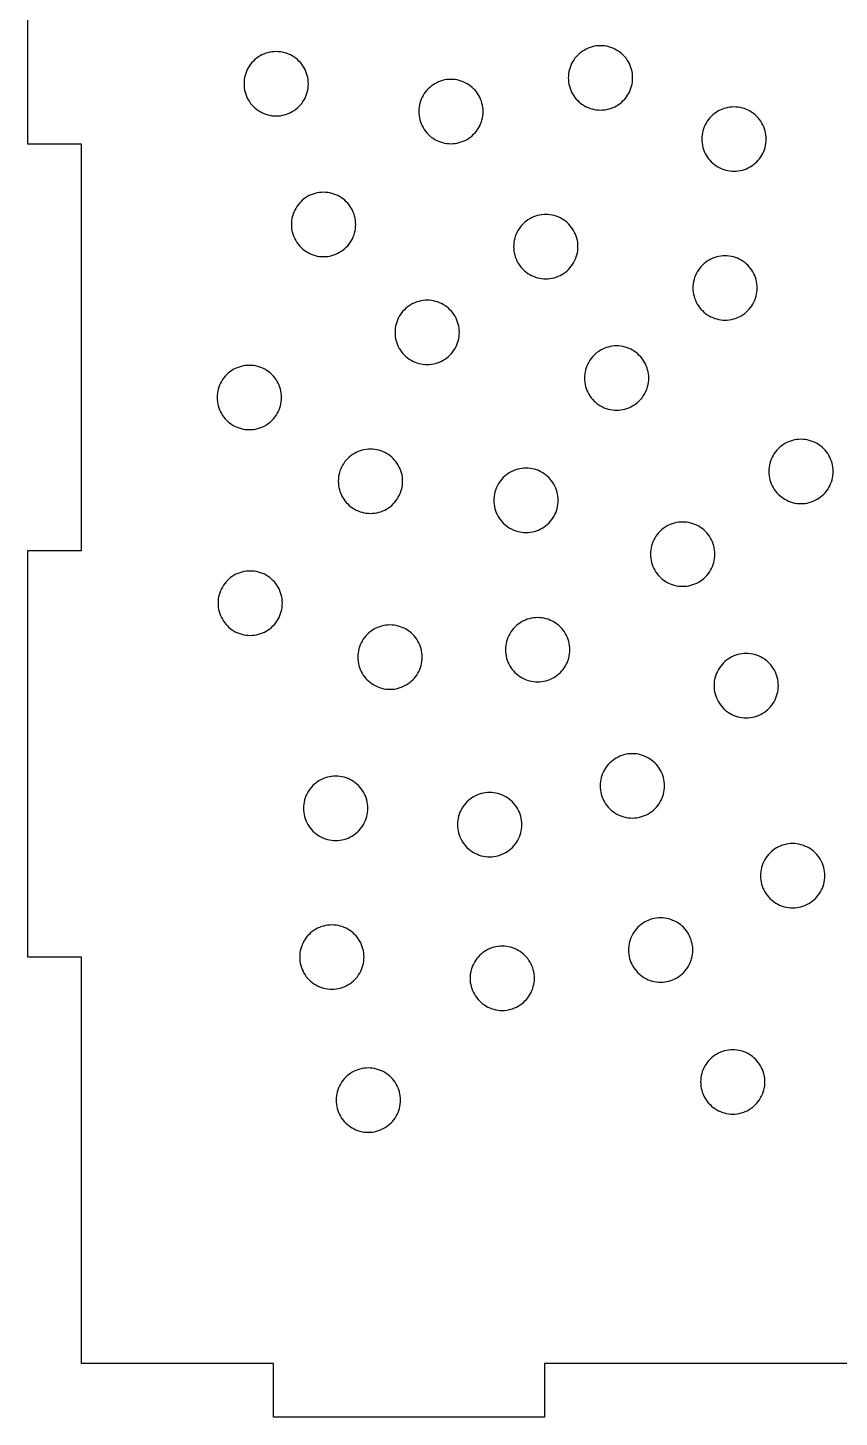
# Model space of a CAD drawing. Header units: millimetres. Extents: x 0 to 375, y -237 to 0.
# Drawn here: x 285 to 332.9, y -126.3 to -44.3 of the extents above; entities that cross this region are included whole.
import ezdxf

# ---------------------------------------------------------------- set-up
doc = ezdxf.new("R2010")
doc.units = ezdxf.units.MM
doc.layers.add('CUT', color=1, linetype='Continuous')

msp = doc.modelspace()

# ---------------------------------------------------------------- linework, layer by layer
at = {"layer": 'CUT'}
msp.add_lwpolyline([(344.5, -123.175), (315.5, -123.175), (315.5, -126.35), (299.5, -126.35), (299.5, -123.175), (288.175, -123.175), (288.175, -99.175), (285, -99.175), (285, -75.175), (288.175, -75.175), (288.175, -51.175), (285, -51.175), (285, -27.175)], dxfattribs=at)
for points in [[(301.418, -48.333), (301.461, -48.217), (301.497, -48.098), (301.526, -47.977), (301.546, -47.854), (301.558, -47.731), (301.562, -47.606), (301.558, -47.482), (301.546, -47.359), (301.526, -47.236), (301.497, -47.115), (301.461, -46.996), (301.418, -46.88), (301.366, -46.766), (301.308, -46.657), (301.242, -46.551), (301.17, -46.45), (301.091, -46.354), (301.006, -46.263), (300.915, -46.179), (300.819, -46.1), (300.718, -46.027), (300.613, -45.962), (300.503, -45.903), (300.39, -45.852), (300.273, -45.808), (300.154, -45.772), (300.033, -45.744), (299.911, -45.723), (299.787, -45.711), (299.663, -45.707), (299.539, -45.711), (299.415, -45.723), (299.292, -45.744), (299.171, -45.772), (299.052, -45.808), (298.936, -45.852), (298.823, -45.903), (298.713, -45.962), (298.608, -46.027), (298.507, -46.1), (298.411, -46.179), (298.32, -46.263), (298.235, -46.354), (298.156, -46.45), (298.084, -46.551), (298.018, -46.657), (297.959, -46.766), (297.908, -46.88), (297.864, -46.996), (297.828, -47.115), (297.8, -47.236), (297.78, -47.359), (297.768, -47.482), (297.764, -47.606), (297.768, -47.731), (297.78, -47.854), (297.8, -47.977), (297.828, -48.098), (297.864, -48.217), (297.908, -48.333), (297.959, -48.447), (298.018, -48.556), (298.084, -48.662), (298.156, -48.763), (298.235, -48.859), (298.32, -48.949), (298.411, -49.034), (298.507, -49.113), (298.608, -49.186), (298.713, -49.251), (298.823, -49.31), (298.936, -49.361), (299.052, -49.405), (299.171, -49.441), (299.292, -49.469), (299.415, -49.49), (299.539, -49.502), (299.663, -49.506), (299.787, -49.502), (299.911, -49.49), (300.033, -49.469), (300.154, -49.441), (300.273, -49.405), (300.39, -49.361), (300.503, -49.31), (300.613, -49.251), (300.718, -49.186), (300.819, -49.113), (300.915, -49.034), (301.006, -48.949), (301.091, -48.859), (301.17, -48.763), (301.242, -48.662), (301.308, -48.556), (301.366, -48.447), (301.418, -48.333)], [(320.565, -47.985), (320.608, -47.869), (320.645, -47.75), (320.673, -47.629), (320.693, -47.506), (320.705, -47.382), (320.709, -47.258), (320.705, -47.134), (320.693, -47.01), (320.673, -46.888), (320.645, -46.767), (320.608, -46.648), (320.565, -46.531), (320.513, -46.418), (320.455, -46.309), (320.389, -46.203), (320.317, -46.102), (320.238, -46.006), (320.153, -45.915), (320.062, -45.83), (319.966, -45.751), (319.865, -45.679), (319.76, -45.613), (319.65, -45.555), (319.537, -45.504), (319.42, -45.46), (319.302, -45.424), (319.18, -45.395), (319.058, -45.375), (318.934, -45.363), (318.81, -45.359), (318.686, -45.363), (318.562, -45.375), (318.439, -45.395), (318.318, -45.424), (318.199, -45.46), (318.083, -45.504), (317.97, -45.555), (317.86, -45.613), (317.755, -45.679), (317.654, -45.751), (317.558, -45.83), (317.467, -45.915), (317.382, -46.006), (317.303, -46.102), (317.231, -46.203), (317.165, -46.309), (317.106, -46.418), (317.055, -46.531), (317.011, -46.648), (316.975, -46.767), (316.947, -46.888), (316.927, -47.01), (316.915, -47.134), (316.911, -47.258), (316.915, -47.382), (316.927, -47.506), (316.947, -47.629), (316.975, -47.75), (317.011, -47.869), (317.055, -47.985), (317.106, -48.098), (317.165, -48.208), (317.231, -48.313), (317.303, -48.414), (317.382, -48.511), (317.467, -48.601), (317.558, -48.686), (317.654, -48.765), (317.755, -48.837), (317.86, -48.903), (317.97, -48.962), (318.083, -49.013), (318.199, -49.057), (318.318, -49.093), (318.439, -49.121), (318.562, -49.141), (318.686, -49.154), (318.81, -49.158), (318.934, -49.154), (319.058, -49.141), (319.18, -49.121), (319.302, -49.093), (319.42, -49.057), (319.537, -49.013), (319.65, -48.962), (319.76, -48.903), (319.865, -48.837), (319.966, -48.765), (320.062, -48.686), (320.153, -48.601), (320.238, -48.511), (320.317, -48.414), (320.389, -48.313), (320.455, -48.208), (320.513, -48.098), (320.565, -47.985)], [(311.778, -49.856), (311.814, -49.737), (311.842, -49.616), (311.862, -49.493), (311.874, -49.369), (311.878, -49.245), (311.874, -49.121), (311.862, -48.997), (311.842, -48.874), (311.814, -48.753), (311.778, -48.634), (311.734, -48.518), (311.683, -48.405), (311.624, -48.295), (311.558, -48.19), (311.486, -48.089), (311.407, -47.993), (311.322, -47.902), (311.231, -47.817), (311.135, -47.738), (311.034, -47.666), (310.929, -47.6), (310.819, -47.542), (310.706, -47.49), (310.59, -47.446), (310.471, -47.41), (310.35, -47.382), (310.227, -47.362), (310.103, -47.35), (309.979, -47.346), (309.855, -47.35), (309.731, -47.362), (309.609, -47.382), (309.488, -47.41), (309.369, -47.446), (309.252, -47.49), (309.139, -47.542), (309.029, -47.6), (308.924, -47.666), (308.823, -47.738), (308.727, -47.817), (308.636, -47.902), (308.551, -47.993), (308.472, -48.089), (308.4, -48.19), (308.334, -48.295), (308.276, -48.405), (308.224, -48.518), (308.181, -48.634), (308.145, -48.753), (308.116, -48.874), (308.096, -48.997), (308.084, -49.121), (308.08, -49.245), (308.084, -49.369), (308.096, -49.493), (308.116, -49.616), (308.145, -49.737), (308.181, -49.856), (308.224, -49.972), (308.276, -50.085), (308.334, -50.195), (308.4, -50.3), (308.472, -50.401), (308.551, -50.497), (308.636, -50.588), (308.727, -50.673), (308.823, -50.752), (308.924, -50.824), (309.029, -50.89), (309.139, -50.948), (309.252, -51), (309.369, -51.044), (309.488, -51.08), (309.609, -51.108), (309.731, -51.128), (309.855, -51.14), (309.979, -51.144), (310.103, -51.14), (310.227, -51.128), (310.35, -51.108), (310.471, -51.08), (310.59, -51.044), (310.706, -51), (310.819, -50.948), (310.929, -50.89), (311.034, -50.824), (311.135, -50.752), (311.231, -50.673), (311.322, -50.588), (311.407, -50.497), (311.486, -50.401), (311.558, -50.3), (311.624, -50.195), (311.683, -50.085), (311.734, -49.972), (311.778, -49.856)], [(328.492, -51.485), (328.528, -51.366), (328.556, -51.245), (328.576, -51.122), (328.589, -50.999), (328.593, -50.874), (328.589, -50.75), (328.576, -50.626), (328.556, -50.504), (328.528, -50.383), (328.492, -50.264), (328.448, -50.148), (328.397, -50.034), (328.338, -49.925), (328.273, -49.819), (328.2, -49.718), (328.121, -49.622), (328.036, -49.531), (327.946, -49.446), (327.85, -49.368), (327.749, -49.295), (327.643, -49.23), (327.533, -49.171), (327.42, -49.12), (327.304, -49.076), (327.185, -49.04), (327.064, -49.012), (326.941, -48.991), (326.818, -48.979), (326.693, -48.975), (326.569, -48.979), (326.445, -48.991), (326.323, -49.012), (326.202, -49.04), (326.083, -49.076), (325.966, -49.12), (325.853, -49.171), (325.744, -49.23), (325.638, -49.295), (325.537, -49.368), (325.441, -49.446), (325.35, -49.531), (325.265, -49.622), (325.187, -49.718), (325.114, -49.819), (325.048, -49.925), (324.99, -50.034), (324.939, -50.148), (324.895, -50.264), (324.859, -50.383), (324.831, -50.504), (324.81, -50.626), (324.798, -50.75), (324.794, -50.874), (324.798, -50.999), (324.81, -51.122), (324.831, -51.245), (324.859, -51.366), (324.895, -51.485), (324.939, -51.601), (324.99, -51.714), (325.048, -51.824), (325.114, -51.93), (325.187, -52.031), (325.265, -52.127), (325.35, -52.217), (325.441, -52.302), (325.537, -52.381), (325.638, -52.454), (325.744, -52.519), (325.853, -52.578), (325.966, -52.629), (326.083, -52.673), (326.202, -52.709), (326.323, -52.737), (326.445, -52.757), (326.569, -52.77), (326.693, -52.774), (326.818, -52.77), (326.941, -52.757), (327.064, -52.737), (327.185, -52.709), (327.304, -52.673), (327.42, -52.629), (327.533, -52.578), (327.643, -52.519), (327.749, -52.454), (327.85, -52.381), (327.946, -52.302), (328.036, -52.217), (328.121, -52.127), (328.2, -52.031), (328.273, -51.93), (328.338, -51.824), (328.397, -51.714), (328.448, -51.601), (328.492, -51.485)], [(304.258, -56.526), (304.294, -56.407), (304.322, -56.286), (304.342, -56.163), (304.354, -56.04), (304.358, -55.915), (304.354, -55.791), (304.342, -55.667), (304.322, -55.545), (304.294, -55.424), (304.258, -55.305), (304.214, -55.188), (304.163, -55.075), (304.104, -54.966), (304.038, -54.86), (303.966, -54.759), (303.887, -54.663), (303.802, -54.572), (303.711, -54.487), (303.615, -54.409), (303.514, -54.336), (303.409, -54.27), (303.299, -54.212), (303.186, -54.161), (303.07, -54.117), (302.951, -54.081), (302.83, -54.053), (302.707, -54.032), (302.583, -54.02), (302.459, -54.016), (302.335, -54.02), (302.211, -54.032), (302.089, -54.053), (301.968, -54.081), (301.849, -54.117), (301.732, -54.161), (301.619, -54.212), (301.51, -54.27), (301.404, -54.336), (301.303, -54.409), (301.207, -54.487), (301.116, -54.572), (301.031, -54.663), (300.952, -54.759), (300.88, -54.86), (300.814, -54.966), (300.756, -55.075), (300.704, -55.188), (300.661, -55.305), (300.625, -55.424), (300.596, -55.545), (300.576, -55.667), (300.564, -55.791), (300.56, -55.915), (300.564, -56.04), (300.576, -56.163), (300.596, -56.286), (300.625, -56.407), (300.661, -56.526), (300.704, -56.642), (300.756, -56.755), (300.814, -56.865), (300.88, -56.971), (300.952, -57.072), (301.031, -57.168), (301.116, -57.258), (301.207, -57.343), (301.303, -57.422), (301.404, -57.495), (301.51, -57.56), (301.619, -57.619), (301.732, -57.67), (301.849, -57.714), (301.968, -57.75), (302.089, -57.778), (302.211, -57.798), (302.335, -57.811), (302.459, -57.815), (302.583, -57.811), (302.707, -57.798), (302.83, -57.778), (302.951, -57.75), (303.07, -57.714), (303.186, -57.67), (303.299, -57.619), (303.409, -57.56), (303.514, -57.495), (303.615, -57.422), (303.711, -57.343), (303.802, -57.258), (303.887, -57.168), (303.966, -57.072), (304.038, -56.971), (304.104, -56.865), (304.163, -56.755), (304.214, -56.642), (304.258, -56.526)], [(317.379, -57.833), (317.415, -57.714), (317.443, -57.593), (317.463, -57.471), (317.475, -57.347), (317.48, -57.223), (317.475, -57.098), (317.463, -56.975), (317.443, -56.852), (317.415, -56.731), (317.379, -56.612), (317.335, -56.496), (317.284, -56.383), (317.225, -56.273), (317.159, -56.168), (317.087, -56.066), (317.008, -55.97), (316.923, -55.88), (316.833, -55.795), (316.736, -55.716), (316.635, -55.644), (316.53, -55.578), (316.42, -55.519), (316.307, -55.468), (316.191, -55.424), (316.072, -55.388), (315.951, -55.36), (315.828, -55.34), (315.704, -55.327), (315.58, -55.323), (315.456, -55.327), (315.332, -55.34), (315.21, -55.36), (315.089, -55.388), (314.97, -55.424), (314.853, -55.468), (314.74, -55.519), (314.631, -55.578), (314.525, -55.644), (314.424, -55.716), (314.328, -55.795), (314.237, -55.88), (314.152, -55.97), (314.073, -56.066), (314.001, -56.168), (313.935, -56.273), (313.877, -56.383), (313.825, -56.496), (313.782, -56.612), (313.746, -56.731), (313.717, -56.852), (313.697, -56.975), (313.685, -57.098), (313.681, -57.223), (313.685, -57.347), (313.697, -57.471), (313.717, -57.593), (313.746, -57.714), (313.782, -57.833), (313.825, -57.95), (313.877, -58.063), (313.935, -58.172), (314.001, -58.278), (314.073, -58.379), (314.152, -58.475), (314.237, -58.566), (314.328, -58.651), (314.424, -58.73), (314.525, -58.802), (314.631, -58.868), (314.74, -58.926), (314.853, -58.977), (314.97, -59.021), (315.089, -59.057), (315.21, -59.086), (315.332, -59.106), (315.456, -59.118), (315.58, -59.122), (315.704, -59.118), (315.828, -59.106), (315.951, -59.086), (316.072, -59.057), (316.191, -59.021), (316.307, -58.977), (316.42, -58.926), (316.53, -58.868), (316.635, -58.802), (316.736, -58.73), (316.833, -58.651), (316.923, -58.566), (317.008, -58.475), (317.087, -58.379), (317.159, -58.278), (317.225, -58.172), (317.284, -58.063), (317.335, -57.95), (317.379, -57.833)], [(327.964, -60.273), (328, -60.154), (328.028, -60.033), (328.049, -59.91), (328.061, -59.787), (328.065, -59.662), (328.061, -59.538), (328.049, -59.415), (328.028, -59.292), (328, -59.171), (327.964, -59.052), (327.92, -58.936), (327.869, -58.822), (327.811, -58.713), (327.745, -58.607), (327.673, -58.506), (327.594, -58.41), (327.509, -58.319), (327.418, -58.234), (327.322, -58.156), (327.221, -58.083), (327.115, -58.018), (327.006, -57.959), (326.893, -57.908), (326.776, -57.864), (326.657, -57.828), (326.536, -57.8), (326.414, -57.779), (326.29, -57.767), (326.166, -57.763), (326.041, -57.767), (325.918, -57.779), (325.795, -57.8), (325.674, -57.828), (325.555, -57.864), (325.439, -57.908), (325.326, -57.959), (325.216, -58.018), (325.11, -58.083), (325.009, -58.156), (324.913, -58.234), (324.823, -58.319), (324.738, -58.41), (324.659, -58.506), (324.586, -58.607), (324.521, -58.713), (324.462, -58.822), (324.411, -58.936), (324.367, -59.052), (324.331, -59.171), (324.303, -59.292), (324.283, -59.415), (324.27, -59.538), (324.266, -59.662), (324.27, -59.787), (324.283, -59.91), (324.303, -60.033), (324.331, -60.154), (324.367, -60.273), (324.411, -60.389), (324.462, -60.502), (324.521, -60.612), (324.586, -60.718), (324.659, -60.819), (324.738, -60.915), (324.823, -61.005), (324.913, -61.09), (325.009, -61.169), (325.11, -61.242), (325.216, -61.307), (325.326, -61.366), (325.439, -61.417), (325.555, -61.461), (325.674, -61.497), (325.795, -61.525), (325.918, -61.546), (326.041, -61.558), (326.166, -61.562), (326.29, -61.558), (326.414, -61.546), (326.536, -61.525), (326.657, -61.497), (326.776, -61.461), (326.893, -61.417), (327.006, -61.366), (327.115, -61.307), (327.221, -61.242), (327.322, -61.169), (327.418, -61.09), (327.509, -61.005), (327.594, -60.915), (327.673, -60.819), (327.745, -60.718), (327.811, -60.612), (327.869, -60.502), (327.92, -60.389), (327.964, -60.273)], [(310.377, -62.9), (310.413, -62.781), (310.441, -62.66), (310.461, -62.537), (310.473, -62.413), (310.477, -62.289), (310.473, -62.165), (310.461, -62.041), (310.441, -61.919), (310.413, -61.798), (310.377, -61.679), (310.333, -61.562), (310.282, -61.449), (310.223, -61.339), (310.157, -61.234), (310.085, -61.133), (310.006, -61.037), (309.921, -60.946), (309.83, -60.861), (309.734, -60.782), (309.633, -60.71), (309.528, -60.644), (309.418, -60.586), (309.305, -60.534), (309.189, -60.491), (309.07, -60.455), (308.949, -60.426), (308.826, -60.406), (308.702, -60.394), (308.578, -60.39), (308.454, -60.394), (308.33, -60.406), (308.208, -60.426), (308.087, -60.455), (307.968, -60.491), (307.851, -60.534), (307.738, -60.586), (307.629, -60.644), (307.523, -60.71), (307.422, -60.782), (307.326, -60.861), (307.235, -60.946), (307.15, -61.037), (307.071, -61.133), (306.999, -61.234), (306.933, -61.339), (306.875, -61.449), (306.823, -61.562), (306.78, -61.679), (306.744, -61.798), (306.715, -61.919), (306.695, -62.041), (306.683, -62.165), (306.679, -62.289), (306.683, -62.413), (306.695, -62.537), (306.715, -62.66), (306.744, -62.781), (306.78, -62.9), (306.823, -63.016), (306.875, -63.129), (306.933, -63.239), (306.999, -63.344), (307.071, -63.445), (307.15, -63.541), (307.235, -63.632), (307.326, -63.717), (307.422, -63.796), (307.523, -63.868), (307.629, -63.934), (307.738, -63.993), (307.851, -64.044), (307.968, -64.088), (308.087, -64.124), (308.208, -64.152), (308.33, -64.172), (308.454, -64.184), (308.578, -64.188), (308.702, -64.184), (308.826, -64.172), (308.949, -64.152), (309.07, -64.124), (309.189, -64.088), (309.305, -64.044), (309.418, -63.993), (309.528, -63.934), (309.633, -63.868), (309.734, -63.796), (309.83, -63.717), (309.921, -63.632), (310.006, -63.541), (310.085, -63.445), (310.157, -63.344), (310.223, -63.239), (310.282, -63.129), (310.333, -63.016), (310.377, -62.9)], [(321.557, -65.597), (321.594, -65.478), (321.622, -65.357), (321.642, -65.234), (321.654, -65.111), (321.658, -64.986), (321.654, -64.862), (321.642, -64.739), (321.622, -64.616), (321.594, -64.495), (321.557, -64.376), (321.514, -64.26), (321.462, -64.146), (321.404, -64.037), (321.338, -63.931), (321.266, -63.83), (321.187, -63.734), (321.102, -63.643), (321.011, -63.559), (320.915, -63.48), (320.814, -63.407), (320.709, -63.342), (320.599, -63.283), (320.486, -63.232), (320.369, -63.188), (320.251, -63.152), (320.13, -63.124), (320.007, -63.103), (319.883, -63.091), (319.759, -63.087), (319.635, -63.091), (319.511, -63.103), (319.388, -63.124), (319.267, -63.152), (319.148, -63.188), (319.032, -63.232), (318.919, -63.283), (318.809, -63.342), (318.704, -63.407), (318.603, -63.48), (318.507, -63.559), (318.416, -63.643), (318.331, -63.734), (318.252, -63.83), (318.18, -63.931), (318.114, -64.037), (318.056, -64.146), (318.004, -64.26), (317.96, -64.376), (317.924, -64.495), (317.896, -64.616), (317.876, -64.739), (317.864, -64.862), (317.86, -64.986), (317.864, -65.111), (317.876, -65.234), (317.896, -65.357), (317.924, -65.478), (317.96, -65.597), (318.004, -65.713), (318.056, -65.827), (318.114, -65.936), (318.18, -66.042), (318.252, -66.143), (318.331, -66.239), (318.416, -66.33), (318.507, -66.414), (318.603, -66.493), (318.704, -66.566), (318.809, -66.631), (318.919, -66.69), (319.032, -66.741), (319.148, -66.785), (319.267, -66.821), (319.388, -66.849), (319.511, -66.87), (319.635, -66.882), (319.759, -66.886), (319.883, -66.882), (320.007, -66.87), (320.13, -66.849), (320.251, -66.821), (320.369, -66.785), (320.486, -66.741), (320.599, -66.69), (320.709, -66.631), (320.814, -66.566), (320.915, -66.493), (321.011, -66.414), (321.102, -66.33), (321.187, -66.239), (321.266, -66.143), (321.338, -66.042), (321.404, -65.936), (321.462, -65.827), (321.514, -65.713), (321.557, -65.597)], [(299.88, -66.744), (299.916, -66.625), (299.945, -66.504), (299.965, -66.381), (299.977, -66.257), (299.981, -66.133), (299.977, -66.009), (299.965, -65.885), (299.945, -65.763), (299.916, -65.642), (299.88, -65.523), (299.837, -65.406), (299.785, -65.293), (299.727, -65.184), (299.661, -65.078), (299.589, -64.977), (299.51, -64.881), (299.425, -64.79), (299.334, -64.705), (299.238, -64.626), (299.137, -64.554), (299.031, -64.488), (298.922, -64.43), (298.809, -64.378), (298.692, -64.335), (298.573, -64.299), (298.452, -64.27), (298.33, -64.25), (298.206, -64.238), (298.082, -64.234), (297.958, -64.238), (297.834, -64.25), (297.711, -64.27), (297.59, -64.299), (297.471, -64.335), (297.355, -64.378), (297.242, -64.43), (297.132, -64.488), (297.027, -64.554), (296.926, -64.626), (296.83, -64.705), (296.739, -64.79), (296.654, -64.881), (296.575, -64.977), (296.503, -65.078), (296.437, -65.184), (296.378, -65.293), (296.327, -65.406), (296.283, -65.523), (296.247, -65.642), (296.219, -65.763), (296.199, -65.885), (296.187, -66.009), (296.183, -66.133), (296.187, -66.257), (296.199, -66.381), (296.219, -66.504), (296.247, -66.625), (296.283, -66.744), (296.327, -66.86), (296.378, -66.973), (296.437, -67.083), (296.503, -67.188), (296.575, -67.289), (296.654, -67.385), (296.739, -67.476), (296.83, -67.561), (296.926, -67.64), (297.027, -67.712), (297.132, -67.778), (297.242, -67.837), (297.355, -67.888), (297.471, -67.932), (297.59, -67.968), (297.711, -67.996), (297.834, -68.016), (297.958, -68.028), (298.082, -68.032), (298.206, -68.028), (298.33, -68.016), (298.452, -67.996), (298.573, -67.968), (298.692, -67.932), (298.809, -67.888), (298.922, -67.837), (299.031, -67.778), (299.137, -67.712), (299.238, -67.64), (299.334, -67.561), (299.425, -67.476), (299.51, -67.385), (299.589, -67.289), (299.661, -67.188), (299.727, -67.083), (299.785, -66.973), (299.837, -66.86), (299.88, -66.744)], [(332.398, -71.228), (332.441, -71.111), (332.478, -70.992), (332.506, -70.871), (332.526, -70.749), (332.538, -70.625), (332.542, -70.501), (332.538, -70.377), (332.526, -70.253), (332.506, -70.13), (332.478, -70.009), (332.441, -69.89), (332.398, -69.774), (332.346, -69.661), (332.288, -69.551), (332.222, -69.446), (332.15, -69.345), (332.071, -69.248), (331.986, -69.158), (331.895, -69.073), (331.799, -68.994), (331.698, -68.922), (331.593, -68.856), (331.483, -68.797), (331.37, -68.746), (331.253, -68.702), (331.134, -68.666), (331.013, -68.638), (330.891, -68.618), (330.767, -68.606), (330.643, -68.601), (330.519, -68.606), (330.395, -68.618), (330.272, -68.638), (330.151, -68.666), (330.032, -68.702), (329.916, -68.746), (329.803, -68.797), (329.693, -68.856), (329.588, -68.922), (329.487, -68.994), (329.391, -69.073), (329.3, -69.158), (329.215, -69.248), (329.136, -69.345), (329.064, -69.446), (328.998, -69.551), (328.939, -69.661), (328.888, -69.774), (328.844, -69.89), (328.808, -70.009), (328.78, -70.13), (328.76, -70.253), (328.748, -70.377), (328.744, -70.501), (328.748, -70.625), (328.76, -70.749), (328.78, -70.871), (328.808, -70.992), (328.844, -71.111), (328.888, -71.228), (328.939, -71.341), (328.998, -71.45), (329.064, -71.556), (329.136, -71.657), (329.215, -71.753), (329.3, -71.844), (329.391, -71.929), (329.487, -72.008), (329.588, -72.08), (329.693, -72.146), (329.803, -72.204), (329.916, -72.255), (330.032, -72.299), (330.151, -72.335), (330.272, -72.364), (330.395, -72.384), (330.519, -72.396), (330.643, -72.4), (330.767, -72.396), (330.891, -72.384), (331.013, -72.364), (331.134, -72.335), (331.253, -72.299), (331.37, -72.255), (331.483, -72.204), (331.593, -72.146), (331.698, -72.08), (331.799, -72.008), (331.895, -71.929), (331.986, -71.844), (332.071, -71.753), (332.15, -71.657), (332.222, -71.556), (332.288, -71.45), (332.346, -71.341), (332.398, -71.228)], [(307.028, -71.688), (307.065, -71.569), (307.093, -71.448), (307.113, -71.325), (307.125, -71.202), (307.129, -71.077), (307.125, -70.953), (307.113, -70.829), (307.093, -70.707), (307.065, -70.586), (307.028, -70.467), (306.985, -70.35), (306.933, -70.237), (306.875, -70.128), (306.809, -70.022), (306.737, -69.921), (306.658, -69.825), (306.573, -69.734), (306.482, -69.649), (306.386, -69.57), (306.285, -69.498), (306.18, -69.432), (306.07, -69.374), (305.957, -69.323), (305.84, -69.279), (305.722, -69.243), (305.601, -69.214), (305.478, -69.194), (305.354, -69.182), (305.23, -69.178), (305.106, -69.182), (304.982, -69.194), (304.859, -69.214), (304.738, -69.243), (304.619, -69.279), (304.503, -69.323), (304.39, -69.374), (304.28, -69.432), (304.175, -69.498), (304.074, -69.57), (303.978, -69.649), (303.887, -69.734), (303.802, -69.825), (303.723, -69.921), (303.651, -70.022), (303.585, -70.128), (303.527, -70.237), (303.475, -70.35), (303.431, -70.467), (303.395, -70.586), (303.367, -70.707), (303.347, -70.829), (303.335, -70.953), (303.331, -71.077), (303.335, -71.202), (303.347, -71.325), (303.367, -71.448), (303.395, -71.569), (303.431, -71.688), (303.475, -71.804), (303.527, -71.917), (303.585, -72.027), (303.651, -72.133), (303.723, -72.234), (303.802, -72.33), (303.887, -72.42), (303.978, -72.505), (304.074, -72.584), (304.175, -72.657), (304.28, -72.722), (304.39, -72.781), (304.503, -72.832), (304.619, -72.876), (304.738, -72.912), (304.859, -72.94), (304.982, -72.96), (305.106, -72.973), (305.23, -72.977), (305.354, -72.973), (305.478, -72.96), (305.601, -72.94), (305.722, -72.912), (305.84, -72.876), (305.957, -72.832), (306.07, -72.781), (306.18, -72.722), (306.285, -72.657), (306.386, -72.584), (306.482, -72.505), (306.573, -72.42), (306.658, -72.33), (306.737, -72.234), (306.809, -72.133), (306.875, -72.027), (306.933, -71.917), (306.985, -71.804), (307.028, -71.688)], [(316.213, -72.818), (316.249, -72.699), (316.277, -72.578), (316.298, -72.455), (316.31, -72.331), (316.314, -72.207), (316.31, -72.083), (316.298, -71.959), (316.277, -71.836), (316.249, -71.715), (316.213, -71.597), (316.169, -71.48), (316.118, -71.367), (316.06, -71.257), (315.994, -71.152), (315.921, -71.051), (315.843, -70.955), (315.758, -70.864), (315.667, -70.779), (315.571, -70.7), (315.47, -70.628), (315.364, -70.562), (315.255, -70.504), (315.141, -70.452), (315.025, -70.409), (314.906, -70.372), (314.785, -70.344), (314.663, -70.324), (314.539, -70.312), (314.415, -70.308), (314.29, -70.312), (314.167, -70.324), (314.044, -70.344), (313.923, -70.372), (313.804, -70.409), (313.688, -70.452), (313.575, -70.504), (313.465, -70.562), (313.359, -70.628), (313.258, -70.7), (313.162, -70.779), (313.072, -70.864), (312.987, -70.955), (312.908, -71.051), (312.835, -71.152), (312.77, -71.257), (312.711, -71.367), (312.66, -71.48), (312.616, -71.597), (312.58, -71.715), (312.552, -71.836), (312.532, -71.959), (312.519, -72.083), (312.515, -72.207), (312.519, -72.331), (312.532, -72.455), (312.552, -72.578), (312.58, -72.699), (312.616, -72.818), (312.66, -72.934), (312.711, -73.047), (312.77, -73.157), (312.835, -73.262), (312.908, -73.363), (312.987, -73.459), (313.072, -73.55), (313.162, -73.635), (313.258, -73.714), (313.359, -73.786), (313.465, -73.852), (313.575, -73.91), (313.688, -73.962), (313.804, -74.006), (313.923, -74.042), (314.044, -74.07), (314.167, -74.09), (314.29, -74.102), (314.415, -74.106), (314.539, -74.102), (314.663, -74.09), (314.785, -74.07), (314.906, -74.042), (315.025, -74.006), (315.141, -73.962), (315.255, -73.91), (315.364, -73.852), (315.47, -73.786), (315.571, -73.714), (315.667, -73.635), (315.758, -73.55), (315.843, -73.459), (315.921, -73.363), (315.994, -73.262), (316.06, -73.157), (316.118, -73.047), (316.169, -72.934), (316.213, -72.818)], [(325.414, -76.111), (325.457, -75.995), (325.493, -75.876), (325.522, -75.755), (325.542, -75.632), (325.554, -75.509), (325.558, -75.384), (325.554, -75.26), (325.542, -75.137), (325.522, -75.014), (325.493, -74.893), (325.457, -74.774), (325.414, -74.658), (325.362, -74.544), (325.304, -74.435), (325.238, -74.329), (325.166, -74.228), (325.087, -74.132), (325.002, -74.041), (324.911, -73.956), (324.815, -73.878), (324.714, -73.805), (324.609, -73.74), (324.499, -73.681), (324.386, -73.63), (324.269, -73.586), (324.15, -73.55), (324.029, -73.522), (323.907, -73.501), (323.783, -73.489), (323.659, -73.485), (323.535, -73.489), (323.411, -73.501), (323.288, -73.522), (323.167, -73.55), (323.048, -73.586), (322.932, -73.63), (322.819, -73.681), (322.709, -73.74), (322.604, -73.805), (322.503, -73.878), (322.407, -73.956), (322.316, -74.041), (322.231, -74.132), (322.152, -74.228), (322.08, -74.329), (322.014, -74.435), (321.955, -74.544), (321.904, -74.658), (321.86, -74.774), (321.824, -74.893), (321.796, -75.014), (321.776, -75.137), (321.764, -75.26), (321.76, -75.384), (321.764, -75.509), (321.776, -75.632), (321.796, -75.755), (321.824, -75.876), (321.86, -75.995), (321.904, -76.111), (321.955, -76.224), (322.014, -76.334), (322.08, -76.44), (322.152, -76.541), (322.231, -76.637), (322.316, -76.727), (322.407, -76.812), (322.503, -76.891), (322.604, -76.964), (322.709, -77.029), (322.819, -77.088), (322.932, -77.139), (323.048, -77.183), (323.167, -77.219), (323.288, -77.247), (323.411, -77.267), (323.535, -77.28), (323.659, -77.284), (323.783, -77.28), (323.907, -77.267), (324.029, -77.247), (324.15, -77.219), (324.269, -77.183), (324.386, -77.139), (324.499, -77.088), (324.609, -77.029), (324.714, -76.964), (324.815, -76.891), (324.911, -76.812), (325.002, -76.727), (325.087, -76.637), (325.166, -76.541), (325.238, -76.44), (325.304, -76.334), (325.362, -76.224), (325.414, -76.111)], [(299.928, -78.889), (299.964, -78.77), (299.993, -78.649), (300.013, -78.527), (300.025, -78.403), (300.029, -78.279), (300.025, -78.155), (300.013, -78.031), (299.993, -77.908), (299.964, -77.787), (299.928, -77.668), (299.884, -77.552), (299.833, -77.439), (299.775, -77.329), (299.709, -77.224), (299.637, -77.123), (299.558, -77.027), (299.473, -76.936), (299.382, -76.851), (299.286, -76.772), (299.185, -76.7), (299.079, -76.634), (298.97, -76.575), (298.857, -76.524), (298.74, -76.48), (298.621, -76.444), (298.5, -76.416), (298.378, -76.396), (298.254, -76.384), (298.13, -76.38), (298.006, -76.384), (297.882, -76.396), (297.759, -76.416), (297.638, -76.444), (297.519, -76.48), (297.403, -76.524), (297.29, -76.575), (297.18, -76.634), (297.075, -76.7), (296.974, -76.772), (296.877, -76.851), (296.787, -76.936), (296.702, -77.027), (296.623, -77.123), (296.551, -77.224), (296.485, -77.329), (296.426, -77.439), (296.375, -77.552), (296.331, -77.668), (296.295, -77.787), (296.267, -77.908), (296.247, -78.031), (296.235, -78.155), (296.23, -78.279), (296.235, -78.403), (296.247, -78.527), (296.267, -78.649), (296.295, -78.77), (296.331, -78.889), (296.375, -79.006), (296.426, -79.119), (296.485, -79.229), (296.551, -79.334), (296.623, -79.435), (296.702, -79.531), (296.787, -79.622), (296.877, -79.707), (296.974, -79.786), (297.075, -79.858), (297.18, -79.924), (297.29, -79.982), (297.403, -80.034), (297.519, -80.077), (297.638, -80.113), (297.759, -80.142), (297.882, -80.162), (298.006, -80.174), (298.13, -80.178), (298.254, -80.174), (298.378, -80.162), (298.5, -80.142), (298.621, -80.113), (298.74, -80.077), (298.857, -80.034), (298.97, -79.982), (299.079, -79.924), (299.185, -79.858), (299.286, -79.786), (299.382, -79.707), (299.473, -79.622), (299.558, -79.531), (299.637, -79.435), (299.709, -79.334), (299.775, -79.229), (299.833, -79.119), (299.884, -79.006), (299.928, -78.889)], [(308.181, -82.076), (308.217, -81.957), (308.246, -81.836), (308.266, -81.713), (308.278, -81.59), (308.282, -81.466), (308.278, -81.341), (308.266, -81.218), (308.246, -81.095), (308.217, -80.974), (308.181, -80.855), (308.137, -80.739), (308.086, -80.626), (308.028, -80.516), (307.962, -80.41), (307.89, -80.309), (307.811, -80.213), (307.726, -80.123), (307.635, -80.038), (307.539, -79.959), (307.438, -79.886), (307.332, -79.821), (307.223, -79.762), (307.11, -79.711), (306.993, -79.667), (306.874, -79.631), (306.753, -79.603), (306.631, -79.582), (306.507, -79.57), (306.383, -79.566), (306.259, -79.57), (306.135, -79.582), (306.012, -79.603), (305.891, -79.631), (305.772, -79.667), (305.656, -79.711), (305.543, -79.762), (305.433, -79.821), (305.328, -79.886), (305.226, -79.959), (305.13, -80.038), (305.04, -80.123), (304.955, -80.213), (304.876, -80.309), (304.804, -80.41), (304.738, -80.516), (304.679, -80.626), (304.628, -80.739), (304.584, -80.855), (304.548, -80.974), (304.52, -81.095), (304.5, -81.218), (304.487, -81.341), (304.483, -81.466), (304.487, -81.59), (304.5, -81.713), (304.52, -81.836), (304.548, -81.957), (304.584, -82.076), (304.628, -82.192), (304.679, -82.306), (304.738, -82.415), (304.804, -82.521), (304.876, -82.622), (304.955, -82.718), (305.04, -82.809), (305.13, -82.894), (305.226, -82.972), (305.328, -83.045), (305.433, -83.11), (305.543, -83.169), (305.656, -83.22), (305.772, -83.264), (305.891, -83.3), (306.012, -83.328), (306.135, -83.349), (306.259, -83.361), (306.383, -83.365), (306.507, -83.361), (306.631, -83.349), (306.753, -83.328), (306.874, -83.3), (306.993, -83.264), (307.11, -83.22), (307.223, -83.169), (307.332, -83.11), (307.438, -83.045), (307.539, -82.972), (307.635, -82.894), (307.726, -82.809), (307.811, -82.718), (307.89, -82.622), (307.962, -82.521), (308.028, -82.415), (308.086, -82.306), (308.137, -82.192), (308.181, -82.076)], [(316.899, -81.64), (316.935, -81.521), (316.963, -81.4), (316.983, -81.278), (316.995, -81.154), (317, -81.03), (316.995, -80.906), (316.983, -80.782), (316.963, -80.659), (316.935, -80.538), (316.899, -80.419), (316.855, -80.303), (316.804, -80.19), (316.745, -80.08), (316.679, -79.975), (316.607, -79.874), (316.528, -79.778), (316.443, -79.687), (316.353, -79.602), (316.256, -79.523), (316.155, -79.451), (316.05, -79.385), (315.94, -79.326), (315.827, -79.275), (315.711, -79.231), (315.592, -79.195), (315.471, -79.167), (315.348, -79.147), (315.224, -79.135), (315.1, -79.131), (314.976, -79.135), (314.852, -79.147), (314.73, -79.167), (314.609, -79.195), (314.49, -79.231), (314.373, -79.275), (314.26, -79.326), (314.151, -79.385), (314.045, -79.451), (313.944, -79.523), (313.848, -79.602), (313.757, -79.687), (313.672, -79.778), (313.593, -79.874), (313.521, -79.975), (313.455, -80.08), (313.397, -80.19), (313.346, -80.303), (313.302, -80.419), (313.266, -80.538), (313.237, -80.659), (313.217, -80.782), (313.205, -80.906), (313.201, -81.03), (313.205, -81.154), (313.217, -81.278), (313.237, -81.4), (313.266, -81.521), (313.302, -81.64), (313.346, -81.757), (313.397, -81.87), (313.455, -81.98), (313.521, -82.085), (313.593, -82.186), (313.672, -82.282), (313.757, -82.373), (313.848, -82.458), (313.944, -82.537), (314.045, -82.609), (314.151, -82.675), (314.26, -82.733), (314.373, -82.785), (314.49, -82.828), (314.609, -82.864), (314.73, -82.893), (314.852, -82.913), (314.976, -82.925), (315.1, -82.929), (315.224, -82.925), (315.348, -82.913), (315.471, -82.893), (315.592, -82.864), (315.711, -82.828), (315.827, -82.785), (315.94, -82.733), (316.05, -82.675), (316.155, -82.609), (316.256, -82.537), (316.353, -82.458), (316.443, -82.373), (316.528, -82.282), (316.607, -82.186), (316.679, -82.085), (316.745, -81.98), (316.804, -81.87), (316.855, -81.757), (316.899, -81.64)], [(329.21, -83.758), (329.246, -83.639), (329.275, -83.518), (329.295, -83.395), (329.307, -83.272), (329.311, -83.148), (329.307, -83.023), (329.295, -82.9), (329.275, -82.777), (329.246, -82.656), (329.21, -82.537), (329.167, -82.421), (329.115, -82.307), (329.057, -82.198), (328.991, -82.092), (328.919, -81.991), (328.84, -81.895), (328.755, -81.805), (328.664, -81.72), (328.568, -81.641), (328.467, -81.568), (328.362, -81.503), (328.252, -81.444), (328.139, -81.393), (328.022, -81.349), (327.903, -81.313), (327.782, -81.285), (327.66, -81.264), (327.536, -81.252), (327.412, -81.248), (327.288, -81.252), (327.164, -81.264), (327.041, -81.285), (326.92, -81.313), (326.801, -81.349), (326.685, -81.393), (326.572, -81.444), (326.462, -81.503), (326.357, -81.568), (326.256, -81.641), (326.16, -81.72), (326.069, -81.805), (325.984, -81.895), (325.905, -81.991), (325.833, -82.092), (325.767, -82.198), (325.708, -82.307), (325.657, -82.421), (325.613, -82.537), (325.577, -82.656), (325.549, -82.777), (325.529, -82.9), (325.517, -83.023), (325.513, -83.148), (325.517, -83.272), (325.529, -83.395), (325.549, -83.518), (325.577, -83.639), (325.613, -83.758), (325.657, -83.874), (325.708, -83.988), (325.767, -84.097), (325.833, -84.203), (325.905, -84.304), (325.984, -84.4), (326.069, -84.491), (326.16, -84.575), (326.256, -84.654), (326.357, -84.727), (326.462, -84.792), (326.572, -84.851), (326.685, -84.902), (326.801, -84.946), (326.92, -84.982), (327.041, -85.01), (327.164, -85.031), (327.288, -85.043), (327.412, -85.047), (327.536, -85.043), (327.66, -85.031), (327.782, -85.01), (327.903, -84.982), (328.022, -84.946), (328.139, -84.902), (328.252, -84.851), (328.362, -84.792), (328.467, -84.727), (328.568, -84.654), (328.664, -84.575), (328.755, -84.491), (328.84, -84.4), (328.919, -84.304), (328.991, -84.203), (329.057, -84.097), (329.115, -83.988), (329.167, -83.874), (329.21, -83.758)], [(322.486, -89.677), (322.522, -89.559), (322.55, -89.437), (322.57, -89.315), (322.582, -89.191), (322.587, -89.067), (322.582, -88.943), (322.57, -88.819), (322.55, -88.696), (322.522, -88.575), (322.486, -88.456), (322.442, -88.34), (322.391, -88.227), (322.332, -88.117), (322.266, -88.012), (322.194, -87.911), (322.115, -87.815), (322.03, -87.724), (321.94, -87.639), (321.843, -87.56), (321.742, -87.488), (321.637, -87.422), (321.527, -87.363), (321.414, -87.312), (321.298, -87.268), (321.179, -87.232), (321.058, -87.204), (320.935, -87.184), (320.811, -87.172), (320.687, -87.168), (320.563, -87.172), (320.439, -87.184), (320.317, -87.204), (320.196, -87.232), (320.077, -87.268), (319.96, -87.312), (319.847, -87.363), (319.738, -87.422), (319.632, -87.488), (319.531, -87.56), (319.435, -87.639), (319.344, -87.724), (319.259, -87.815), (319.18, -87.911), (319.108, -88.012), (319.042, -88.117), (318.984, -88.227), (318.932, -88.34), (318.889, -88.456), (318.853, -88.575), (318.824, -88.696), (318.804, -88.819), (318.792, -88.943), (318.788, -89.067), (318.792, -89.191), (318.804, -89.315), (318.824, -89.437), (318.853, -89.559), (318.889, -89.677), (318.932, -89.794), (318.984, -89.907), (319.042, -90.017), (319.108, -90.122), (319.18, -90.223), (319.259, -90.319), (319.344, -90.41), (319.435, -90.495), (319.531, -90.574), (319.632, -90.646), (319.738, -90.712), (319.847, -90.77), (319.96, -90.822), (320.077, -90.865), (320.196, -90.902), (320.317, -90.93), (320.439, -90.95), (320.563, -90.962), (320.687, -90.966), (320.811, -90.962), (320.935, -90.95), (321.058, -90.93), (321.179, -90.902), (321.298, -90.865), (321.414, -90.822), (321.527, -90.77), (321.637, -90.712), (321.742, -90.646), (321.843, -90.574), (321.94, -90.495), (322.03, -90.41), (322.115, -90.319), (322.194, -90.223), (322.266, -90.122), (322.332, -90.017), (322.391, -89.907), (322.442, -89.794), (322.486, -89.677)], [(304.977, -91.002), (305.013, -90.884), (305.041, -90.763), (305.061, -90.64), (305.074, -90.516), (305.078, -90.392), (305.074, -90.268), (305.061, -90.144), (305.041, -90.021), (305.013, -89.9), (304.977, -89.781), (304.933, -89.665), (304.882, -89.552), (304.823, -89.442), (304.758, -89.337), (304.685, -89.236), (304.606, -89.14), (304.521, -89.049), (304.431, -88.964), (304.335, -88.885), (304.234, -88.813), (304.128, -88.747), (304.018, -88.689), (303.905, -88.637), (303.789, -88.593), (303.67, -88.557), (303.549, -88.529), (303.426, -88.509), (303.303, -88.497), (303.178, -88.493), (303.054, -88.497), (302.931, -88.509), (302.808, -88.529), (302.687, -88.557), (302.568, -88.593), (302.452, -88.637), (302.338, -88.689), (302.229, -88.747), (302.123, -88.813), (302.022, -88.885), (301.926, -88.964), (301.835, -89.049), (301.75, -89.14), (301.672, -89.236), (301.599, -89.337), (301.534, -89.442), (301.475, -89.552), (301.424, -89.665), (301.38, -89.781), (301.344, -89.9), (301.316, -90.021), (301.295, -90.144), (301.283, -90.268), (301.279, -90.392), (301.283, -90.516), (301.295, -90.64), (301.316, -90.763), (301.344, -90.884), (301.38, -91.002), (301.424, -91.119), (301.475, -91.232), (301.534, -91.342), (301.599, -91.447), (301.672, -91.548), (301.75, -91.644), (301.835, -91.735), (301.926, -91.82), (302.022, -91.899), (302.123, -91.971), (302.229, -92.037), (302.338, -92.095), (302.452, -92.147), (302.568, -92.19), (302.687, -92.227), (302.808, -92.255), (302.931, -92.275), (303.054, -92.287), (303.178, -92.291), (303.303, -92.287), (303.426, -92.275), (303.549, -92.255), (303.67, -92.227), (303.789, -92.19), (303.905, -92.147), (304.018, -92.095), (304.128, -92.037), (304.234, -91.971), (304.335, -91.899), (304.431, -91.82), (304.521, -91.735), (304.606, -91.644), (304.685, -91.548), (304.758, -91.447), (304.823, -91.342), (304.882, -91.232), (304.933, -91.119), (304.977, -91.002)], [(314.065, -91.966), (314.101, -91.847), (314.129, -91.726), (314.149, -91.604), (314.161, -91.48), (314.166, -91.356), (314.161, -91.232), (314.149, -91.108), (314.129, -90.985), (314.101, -90.864), (314.065, -90.745), (314.021, -90.629), (313.97, -90.516), (313.911, -90.406), (313.845, -90.301), (313.773, -90.2), (313.694, -90.103), (313.609, -90.013), (313.519, -89.928), (313.422, -89.849), (313.321, -89.777), (313.216, -89.711), (313.106, -89.652), (312.993, -89.601), (312.877, -89.557), (312.758, -89.521), (312.637, -89.493), (312.514, -89.473), (312.39, -89.46), (312.266, -89.456), (312.142, -89.46), (312.018, -89.473), (311.896, -89.493), (311.775, -89.521), (311.656, -89.557), (311.539, -89.601), (311.426, -89.652), (311.317, -89.711), (311.211, -89.777), (311.11, -89.849), (311.014, -89.928), (310.923, -90.013), (310.838, -90.103), (310.759, -90.2), (310.687, -90.301), (310.621, -90.406), (310.563, -90.516), (310.512, -90.629), (310.468, -90.745), (310.432, -90.864), (310.403, -90.985), (310.383, -91.108), (310.371, -91.232), (310.367, -91.356), (310.371, -91.48), (310.383, -91.604), (310.403, -91.726), (310.432, -91.847), (310.468, -91.966), (310.512, -92.083), (310.563, -92.196), (310.621, -92.305), (310.687, -92.411), (310.759, -92.512), (310.838, -92.608), (310.923, -92.699), (311.014, -92.784), (311.11, -92.863), (311.211, -92.935), (311.317, -93.001), (311.426, -93.059), (311.539, -93.11), (311.656, -93.154), (311.775, -93.19), (311.896, -93.219), (312.018, -93.239), (312.142, -93.251), (312.266, -93.255), (312.39, -93.251), (312.514, -93.239), (312.637, -93.219), (312.758, -93.19), (312.877, -93.154), (312.993, -93.11), (313.106, -93.059), (313.216, -93.001), (313.321, -92.935), (313.422, -92.863), (313.519, -92.784), (313.609, -92.699), (313.694, -92.608), (313.773, -92.512), (313.845, -92.411), (313.911, -92.305), (313.97, -92.196), (314.021, -92.083), (314.065, -91.966)], [(331.951, -94.985), (331.987, -94.866), (332.015, -94.745), (332.035, -94.623), (332.047, -94.499), (332.052, -94.375), (332.047, -94.25), (332.035, -94.127), (332.015, -94.004), (331.987, -93.883), (331.951, -93.764), (331.907, -93.648), (331.856, -93.535), (331.797, -93.425), (331.731, -93.319), (331.659, -93.218), (331.58, -93.122), (331.495, -93.032), (331.404, -92.947), (331.308, -92.868), (331.207, -92.795), (331.102, -92.73), (330.992, -92.671), (330.879, -92.62), (330.763, -92.576), (330.644, -92.54), (330.523, -92.512), (330.4, -92.492), (330.276, -92.479), (330.152, -92.475), (330.028, -92.479), (329.904, -92.492), (329.782, -92.512), (329.661, -92.54), (329.542, -92.576), (329.425, -92.62), (329.312, -92.671), (329.203, -92.73), (329.097, -92.795), (328.996, -92.868), (328.9, -92.947), (328.809, -93.032), (328.724, -93.122), (328.645, -93.218), (328.573, -93.319), (328.507, -93.425), (328.449, -93.535), (328.397, -93.648), (328.354, -93.764), (328.318, -93.883), (328.289, -94.004), (328.269, -94.127), (328.257, -94.25), (328.253, -94.375), (328.257, -94.499), (328.269, -94.623), (328.289, -94.745), (328.318, -94.866), (328.354, -94.985), (328.397, -95.101), (328.449, -95.215), (328.507, -95.324), (328.573, -95.43), (328.645, -95.531), (328.724, -95.627), (328.809, -95.718), (328.9, -95.803), (328.996, -95.881), (329.097, -95.954), (329.203, -96.019), (329.312, -96.078), (329.425, -96.129), (329.542, -96.173), (329.661, -96.209), (329.782, -96.237), (329.904, -96.258), (330.028, -96.27), (330.152, -96.274), (330.276, -96.27), (330.4, -96.258), (330.523, -96.237), (330.644, -96.209), (330.763, -96.173), (330.879, -96.129), (330.992, -96.078), (331.102, -96.019), (331.207, -95.954), (331.308, -95.881), (331.404, -95.803), (331.495, -95.718), (331.58, -95.627), (331.659, -95.531), (331.731, -95.43), (331.797, -95.324), (331.856, -95.215), (331.907, -95.101), (331.951, -94.985)], [(304.748, -99.79), (304.785, -99.671), (304.813, -99.55), (304.833, -99.427), (304.845, -99.303), (304.849, -99.179), (304.845, -99.055), (304.833, -98.931), (304.813, -98.809), (304.785, -98.688), (304.748, -98.569), (304.705, -98.452), (304.653, -98.339), (304.595, -98.229), (304.529, -98.124), (304.457, -98.023), (304.378, -97.927), (304.293, -97.836), (304.202, -97.751), (304.106, -97.672), (304.005, -97.6), (303.9, -97.534), (303.79, -97.476), (303.677, -97.424), (303.56, -97.381), (303.442, -97.345), (303.32, -97.316), (303.198, -97.296), (303.074, -97.284), (302.95, -97.28), (302.826, -97.284), (302.702, -97.296), (302.579, -97.316), (302.458, -97.345), (302.339, -97.381), (302.223, -97.424), (302.11, -97.476), (302, -97.534), (301.895, -97.6), (301.794, -97.672), (301.698, -97.751), (301.607, -97.836), (301.522, -97.927), (301.443, -98.023), (301.371, -98.124), (301.305, -98.229), (301.247, -98.339), (301.195, -98.452), (301.151, -98.569), (301.115, -98.688), (301.087, -98.809), (301.067, -98.931), (301.055, -99.055), (301.051, -99.179), (301.055, -99.303), (301.067, -99.427), (301.087, -99.55), (301.115, -99.671), (301.151, -99.79), (301.195, -99.906), (301.247, -100.019), (301.305, -100.129), (301.371, -100.234), (301.443, -100.335), (301.522, -100.431), (301.607, -100.522), (301.698, -100.607), (301.794, -100.686), (301.895, -100.758), (302, -100.824), (302.11, -100.883), (302.223, -100.934), (302.339, -100.978), (302.458, -101.014), (302.579, -101.042), (302.702, -101.062), (302.826, -101.074), (302.95, -101.078), (303.074, -101.074), (303.198, -101.062), (303.32, -101.042), (303.442, -101.014), (303.56, -100.978), (303.677, -100.934), (303.79, -100.883), (303.9, -100.824), (304.005, -100.758), (304.106, -100.686), (304.202, -100.607), (304.293, -100.522), (304.378, -100.431), (304.457, -100.335), (304.529, -100.234), (304.595, -100.129), (304.653, -100.019), (304.705, -99.906), (304.748, -99.79)], [(324.156, -99.374), (324.192, -99.255), (324.221, -99.134), (324.241, -99.012), (324.253, -98.888), (324.257, -98.764), (324.253, -98.639), (324.241, -98.516), (324.221, -98.393), (324.192, -98.272), (324.156, -98.153), (324.112, -98.037), (324.061, -97.924), (324.003, -97.814), (323.937, -97.709), (323.865, -97.607), (323.786, -97.511), (323.701, -97.421), (323.61, -97.336), (323.514, -97.257), (323.413, -97.184), (323.307, -97.119), (323.198, -97.06), (323.085, -97.009), (322.968, -96.965), (322.849, -96.929), (322.728, -96.901), (322.606, -96.881), (322.482, -96.868), (322.358, -96.864), (322.234, -96.868), (322.11, -96.881), (321.987, -96.901), (321.866, -96.929), (321.747, -96.965), (321.631, -97.009), (321.518, -97.06), (321.408, -97.119), (321.303, -97.184), (321.202, -97.257), (321.105, -97.336), (321.015, -97.421), (320.93, -97.511), (320.851, -97.607), (320.779, -97.709), (320.713, -97.814), (320.654, -97.924), (320.603, -98.037), (320.559, -98.153), (320.523, -98.272), (320.495, -98.393), (320.475, -98.516), (320.462, -98.639), (320.458, -98.764), (320.462, -98.888), (320.475, -99.012), (320.495, -99.134), (320.523, -99.255), (320.559, -99.374), (320.603, -99.491), (320.654, -99.604), (320.713, -99.713), (320.779, -99.819), (320.851, -99.92), (320.93, -100.016), (321.015, -100.107), (321.105, -100.192), (321.202, -100.271), (321.303, -100.343), (321.408, -100.409), (321.518, -100.467), (321.631, -100.518), (321.747, -100.562), (321.866, -100.598), (321.987, -100.627), (322.11, -100.647), (322.234, -100.659), (322.358, -100.663), (322.482, -100.659), (322.606, -100.647), (322.728, -100.627), (322.849, -100.598), (322.968, -100.562), (323.085, -100.518), (323.198, -100.467), (323.307, -100.409), (323.413, -100.343), (323.514, -100.271), (323.61, -100.192), (323.701, -100.107), (323.786, -100.016), (323.865, -99.92), (323.937, -99.819), (324.003, -99.713), (324.061, -99.604), (324.112, -99.491), (324.156, -99.374)], [(314.807, -101.038), (314.843, -100.919), (314.871, -100.798), (314.891, -100.676), (314.904, -100.552), (314.908, -100.428), (314.904, -100.303), (314.891, -100.18), (314.871, -100.057), (314.843, -99.936), (314.807, -99.817), (314.763, -99.701), (314.712, -99.588), (314.653, -99.478), (314.588, -99.372), (314.515, -99.271), (314.436, -99.175), (314.351, -99.085), (314.261, -99), (314.165, -98.921), (314.064, -98.848), (313.958, -98.783), (313.848, -98.724), (313.735, -98.673), (313.619, -98.629), (313.5, -98.593), (313.379, -98.565), (313.256, -98.545), (313.133, -98.532), (313.008, -98.528), (312.884, -98.532), (312.76, -98.545), (312.638, -98.565), (312.517, -98.593), (312.398, -98.629), (312.282, -98.673), (312.168, -98.724), (312.059, -98.783), (311.953, -98.848), (311.852, -98.921), (311.756, -99), (311.665, -99.085), (311.58, -99.175), (311.502, -99.271), (311.429, -99.372), (311.363, -99.478), (311.305, -99.588), (311.254, -99.701), (311.21, -99.817), (311.174, -99.936), (311.146, -100.057), (311.125, -100.18), (311.113, -100.303), (311.109, -100.428), (311.113, -100.552), (311.125, -100.676), (311.146, -100.798), (311.174, -100.919), (311.21, -101.038), (311.254, -101.155), (311.305, -101.268), (311.363, -101.377), (311.429, -101.483), (311.502, -101.584), (311.58, -101.68), (311.665, -101.771), (311.756, -101.856), (311.852, -101.935), (311.953, -102.007), (312.059, -102.073), (312.168, -102.131), (312.282, -102.182), (312.398, -102.226), (312.517, -102.262), (312.638, -102.291), (312.76, -102.311), (312.884, -102.323), (313.008, -102.327), (313.133, -102.323), (313.256, -102.311), (313.379, -102.291), (313.5, -102.262), (313.619, -102.226), (313.735, -102.182), (313.848, -102.131), (313.958, -102.073), (314.064, -102.007), (314.165, -101.935), (314.261, -101.856), (314.351, -101.771), (314.436, -101.68), (314.515, -101.584), (314.588, -101.483), (314.653, -101.377), (314.712, -101.268), (314.763, -101.155), (314.807, -101.038)], [(328.374, -107.277), (328.418, -107.16), (328.454, -107.041), (328.482, -106.92), (328.503, -106.798), (328.515, -106.674), (328.519, -106.55), (328.515, -106.426), (328.503, -106.302), (328.482, -106.179), (328.454, -106.058), (328.418, -105.939), (328.374, -105.823), (328.323, -105.71), (328.264, -105.6), (328.199, -105.495), (328.126, -105.394), (328.047, -105.297), (327.962, -105.207), (327.872, -105.122), (327.776, -105.043), (327.675, -104.971), (327.569, -104.905), (327.459, -104.846), (327.346, -104.795), (327.23, -104.751), (327.111, -104.715), (326.99, -104.687), (326.867, -104.667), (326.744, -104.655), (326.619, -104.65), (326.495, -104.655), (326.372, -104.667), (326.249, -104.687), (326.128, -104.715), (326.009, -104.751), (325.893, -104.795), (325.779, -104.846), (325.67, -104.905), (325.564, -104.971), (325.463, -105.043), (325.367, -105.122), (325.276, -105.207), (325.191, -105.297), (325.113, -105.394), (325.04, -105.495), (324.975, -105.6), (324.916, -105.71), (324.865, -105.823), (324.821, -105.939), (324.785, -106.058), (324.757, -106.179), (324.736, -106.302), (324.724, -106.426), (324.72, -106.55), (324.724, -106.674), (324.736, -106.798), (324.757, -106.92), (324.785, -107.041), (324.821, -107.16), (324.865, -107.277), (324.916, -107.39), (324.975, -107.499), (325.04, -107.605), (325.113, -107.706), (325.191, -107.802), (325.276, -107.893), (325.367, -107.978), (325.463, -108.057), (325.564, -108.129), (325.67, -108.195), (325.779, -108.253), (325.893, -108.305), (326.009, -108.348), (326.128, -108.384), (326.249, -108.413), (326.372, -108.433), (326.495, -108.445), (326.619, -108.449), (326.744, -108.445), (326.867, -108.433), (326.99, -108.413), (327.111, -108.384), (327.23, -108.348), (327.346, -108.305), (327.459, -108.253), (327.569, -108.195), (327.675, -108.129), (327.776, -108.057), (327.872, -107.978), (327.962, -107.893), (328.047, -107.802), (328.126, -107.706), (328.199, -107.605), (328.264, -107.499), (328.323, -107.39), (328.374, -107.277)], [(306.9, -108.237), (306.936, -108.118), (306.964, -107.997), (306.984, -107.874), (306.997, -107.75), (307.001, -107.626), (306.997, -107.502), (306.984, -107.378), (306.964, -107.256), (306.936, -107.135), (306.9, -107.016), (306.856, -106.899), (306.805, -106.786), (306.746, -106.676), (306.681, -106.571), (306.608, -106.47), (306.529, -106.374), (306.444, -106.283), (306.354, -106.198), (306.258, -106.119), (306.157, -106.047), (306.051, -105.981), (305.941, -105.923), (305.828, -105.871), (305.712, -105.828), (305.593, -105.792), (305.472, -105.763), (305.349, -105.743), (305.226, -105.731), (305.101, -105.727), (304.977, -105.731), (304.854, -105.743), (304.731, -105.763), (304.61, -105.792), (304.491, -105.828), (304.375, -105.871), (304.261, -105.923), (304.152, -105.981), (304.046, -106.047), (303.945, -106.119), (303.849, -106.198), (303.758, -106.283), (303.673, -106.374), (303.595, -106.47), (303.522, -106.571), (303.457, -106.676), (303.398, -106.786), (303.347, -106.899), (303.303, -107.016), (303.267, -107.135), (303.239, -107.256), (303.218, -107.378), (303.206, -107.502), (303.202, -107.626), (303.206, -107.75), (303.218, -107.874), (303.239, -107.997), (303.267, -108.118), (303.303, -108.237), (303.347, -108.353), (303.398, -108.466), (303.457, -108.576), (303.522, -108.681), (303.595, -108.782), (303.673, -108.878), (303.758, -108.969), (303.849, -109.054), (303.945, -109.133), (304.046, -109.205), (304.152, -109.271), (304.261, -109.33), (304.375, -109.381), (304.491, -109.425), (304.61, -109.461), (304.731, -109.489), (304.854, -109.509), (304.977, -109.521), (305.101, -109.525), (305.226, -109.521), (305.349, -109.509), (305.472, -109.489), (305.593, -109.461), (305.712, -109.425), (305.828, -109.381), (305.941, -109.33), (306.051, -109.271), (306.157, -109.205), (306.258, -109.133), (306.354, -109.054), (306.444, -108.969), (306.529, -108.878), (306.608, -108.782), (306.681, -108.681), (306.746, -108.576), (306.805, -108.466), (306.856, -108.353), (306.9, -108.237)]]:
    msp.add_lwpolyline(points, close=True, dxfattribs=at)

doc.saveas('drawing.dxf')
